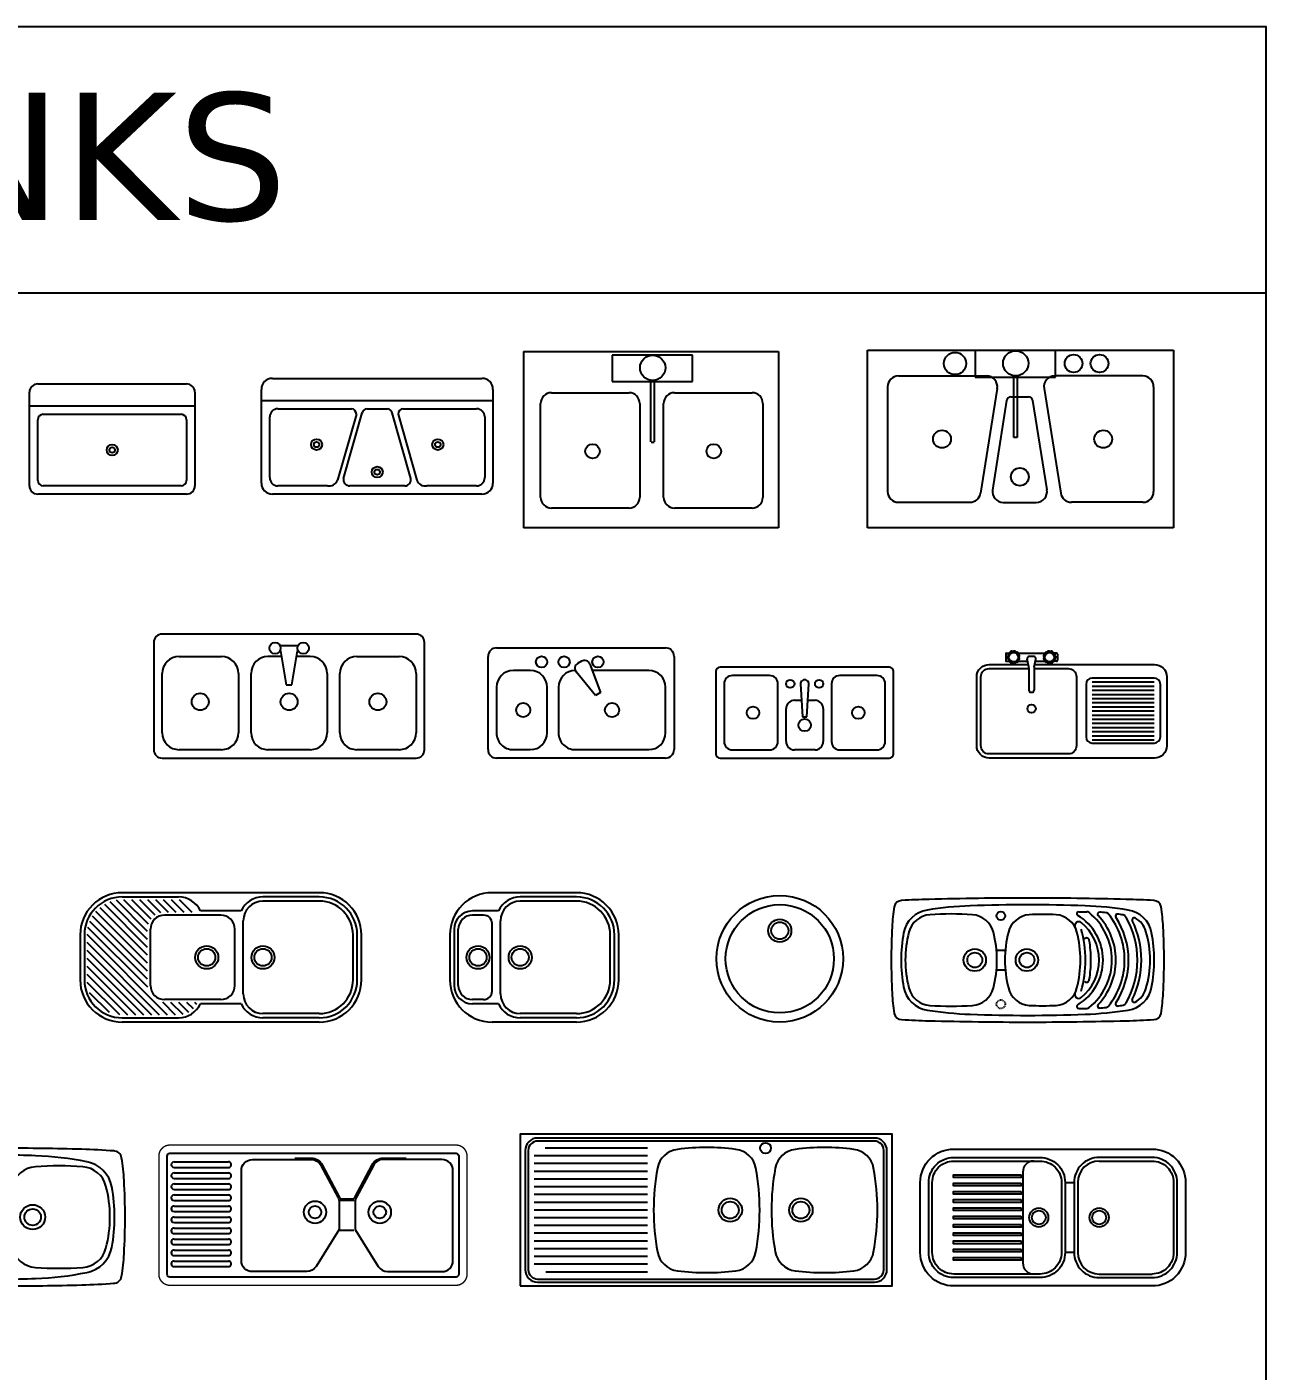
# Model space of a CAD drawing. Header units: inches. Extents: x 5220 to 5724, y 3395 to 3750.
# Drawn here: x 5560.3 to 5723.8, y 3572.8 to 3750.2 of the extents above; entities that cross this region are included whole.
import ezdxf

# ---------------------------------------------------------------- set-up
doc = ezdxf.new("R2010")
doc.units = ezdxf.units.IN
doc.header["$MEASUREMENT"] = 0
doc.linetypes.add('0', pattern=[0])
doc.linetypes.add('RAYITAS', pattern=[0.375, 0.25, -0.125])
doc.layers.add('EX-A-FLOR-FIXT', color=250, linetype='Continuous')
doc.styles.add('ATTR', font='romans.shx', dxfattribs={"width": 0.8, "height": 0.470416})
doc.styles.get("Standard").update_dxf_attribs({"font": 'arial.ttf'})

# ---------------------------------------------------------------- blocks, each defined once
blk = doc.blocks.new("30'' Sink Single PV")
blk.add_line((-15, -3.999996), (15, -3.999996))
for points in [[(-13.5, 0), (13.5, 0)], [(-15, -18.499996), (-15, -1.5)], [(15, -1.5), (15, -18.499996)], [(-13.5, -17.499996), (-13.5, -6.499996)], [(-12.5, -5.499996), (12.5, -5.499996)], [(13.5, -6.499996), (13.5, -17.499996)], [(12.5, -18.499996), (-12.5, -18.499996)], [(13.5, -19.999996), (-13.5, -19.999996)]]:
    blk.add_lwpolyline(points)
for radius in [1, 0.5]:
    blk.add_circle((0, -11.999996), radius)
for centre, radius, start, end in [((-13.5, -1.5), 1.5, 90, 180), ((13.5, -1.5), 1.5, 0, 90), ((-12.5, -6.499996), 1, 90, 180), ((12.5, -6.499996), 1, 0, 90), ((-13.5, -18.499996), 1.5, 180, 270), ((-12.5, -17.499996), 1, 180, 270), ((12.5, -17.499996), 1, 270, 0), ((13.5, -18.499996), 1.5, 270, 0)]:
    blk.add_arc(centre, radius, start, end)
at = {"style": 'ATTR', "width": 0.8, "flags": 9}
blk.add_attdef('ESTCODE', (0, 0), '', height=0.006, dxfattribs=at)
blk = doc.blocks.new("42'' Triple Sink PV")
for p, q in [((-21, -4), (21, -4)), ((-3.778, -6.4727), (-7.2054, -18.4688)), ((-6.1215, -18.1752), (-2.7105, -6.2368)), ((6.1215, -18.1752), (2.7105, -6.2368)), ((3.7779, -6.4727), (7.2054, -18.4688))]:
    blk.add_line(p, q)
for points in [[(-19, 0), (19, 0)], [(-21, -19), (-21, -2)], [(21, -2), (21, -19)], [(-19.5, -18), (-19.5, -7)], [(-18, -5.5), (-4.6785, -5.5)], [(-1.8726, -5.5), (1.8726, -5.5)], [(4.6785, -5.5), (18, -5.5)], [(19.5, -7), (19.5, -18)], [(-9, -19.5), (-18, -19.5)], [(5, -19.5), (-5, -19.5)], [(18, -19.5), (9, -19.5)], [(19, -21), (-19, -21)]]:
    blk.add_lwpolyline(points)
for centre, radius in [((-11, -12), 1), ((-11, -12), 0.5), ((11, -12), 1), ((11, -12), 0.5), ((0, -17), 1), ((0, -17), 0.5)]:
    blk.add_circle(centre, radius)
for centre, radius, start, end in [((-19, -2), 2, 90, 180), ((19, -2), 2, 0, 90), ((-18, -7), 1.5, 90, 180), ((-4.7581, -6.4769), 0.9801, 0.240393, 85.3467), ((-1.7369, -6.4992), 1.0084, 97.7365, 164.9162), ((1.7368, -6.4992), 1.0084, 15.08383, 82.2635), ((4.758, -6.4769), 0.9801, 94.6533, 179.7596), ((18, -7), 1.5, 0, 90), ((-19, -19), 2, 180, 270), ((-18, -18), 1.5, 180, 270), ((-8.7744, -17.8173), 1.6977, 262.3642, 337.4465), ((-4.9475, -18.3174), 1.1837, 173.0847, 267.4578), ((4.9475, -18.3174), 1.1837, 272.5422, 6.915261), ((8.7744, -17.8173), 1.6977, 202.5535, 277.6358), ((18, -18), 1.5, 270, 0), ((19, -19), 2, 270, 0)]:
    blk.add_arc(centre, radius, start, end)
at = {"style": 'ATTR', "width": 0.8, "flags": 9}
blk.add_attdef('ESTCODE', (0, 0), '', height=0.0084, dxfattribs=at)
blk = doc.blocks.new('TARJA2')
for p, q in [((-0.1232, -0.0169), (-0.1232, -0.0469)), ((-0.1182, -0.0119), (-0.1039, -0.0119)), ((-0.1182, -0.0519), (-0.1039, -0.0519)), ((-0.1122, -0.0279), (-0.1134, -0.0278)), ((-0.1122, -0.0358), (-0.1134, -0.0359)), ((-0.11, -0.0204), (-0.1111, -0.0199)), ((-0.11, -0.0433), (-0.1111, -0.0438)), ((-0.1058, -0.0138), (-0.1067, -0.013)), ((-0.1058, -0.0499), (-0.1067, -0.0507)), ((-0.0999, -0.0087), (-0.1005, -0.0077)), ((-0.0999, -0.055), (-0.1005, -0.056)), ((-0.0928, -0.0055), (-0.0931, -0.0043)), ((-0.0928, -0.0582), (-0.0931, -0.0594)), ((-0.085, -0.0044), (-0.085, -0.0031)), ((-0.085, -0.0594), (-0.085, -0.0606)), ((-0.0773, -0.0055), (-0.0769, -0.0043)), ((-0.0773, -0.0582), (-0.0769, -0.0594)), ((-0.0701, -0.0087), (-0.0695, -0.0077)), ((-0.0701, -0.055), (-0.0695, -0.056)), ((-0.0642, -0.0138), (-0.0633, -0.013)), ((-0.0642, -0.0499), (-0.0633, -0.0507)), ((-0.0629, -0.0119), (0.0668, -0.0119)), ((-0.0629, -0.0519), (-0.0165, -0.0519)), ((-0.06, -0.0204), (-0.0589, -0.0199)), ((-0.06, -0.0433), (-0.0589, -0.0438)), ((-0.0578, -0.0279), (-0.0566, -0.0278)), ((-0.0578, -0.0358), (-0.0566, -0.0359)), ((-0.0109, -0.0792), (-0.0187, -0.0409)), ((0.0149, -0.0792), (0.0226, -0.0409)), ((0.0204, -0.0519), (0.0668, -0.0519)), ((0.0617, -0.0279), (0.0605, -0.0278)), ((0.0617, -0.0358), (0.0605, -0.0359)), ((0.0639, -0.0204), (0.0628, -0.0199)), ((0.0639, -0.0433), (0.0628, -0.0438)), ((0.0682, -0.0138), (0.0672, -0.013)), ((0.0682, -0.0499), (0.0672, -0.0507)), ((0.0741, -0.0087), (0.0734, -0.0077)), ((0.0741, -0.055), (0.0734, -0.056)), ((0.0812, -0.0055), (0.0809, -0.0043)), ((0.0812, -0.0582), (0.0809, -0.0594)), ((0.0889, -0.0044), (0.0889, -0.0031)), ((0.0889, -0.0594), (0.0889, -0.0606)), ((0.0967, -0.0055), (0.097, -0.0043)), ((0.0967, -0.0582), (0.097, -0.0594)), ((0.1038, -0.0087), (0.1045, -0.0077)), ((0.1038, -0.055), (0.1045, -0.056)), ((0.1221, -0.0119), (0.1078, -0.0119)), ((0.1221, -0.0519), (0.1078, -0.0519)), ((0.1097, -0.0138), (0.1107, -0.013)), ((0.1097, -0.0499), (0.1107, -0.0507)), ((0.114, -0.0204), (0.1151, -0.0199)), ((0.114, -0.0433), (0.1151, -0.0438)), ((0.1162, -0.0279), (0.1174, -0.0278)), ((0.1162, -0.0358), (0.1174, -0.0359)), ((0.1271, -0.0169), (0.1271, -0.0469)), ((-0.0105, -0.0832), (-0.0105, -0.1919)), ((0.0145, -0.0832), (0.0145, -0.1919)), ((0.2656, -0.1634), (0.2656, -0.4178)), ((0.5952, -0.1334), (0.2956, -0.1334)), ((0.5952, -0.1534), (0.2956, -0.1534)), ((0.5952, -0.1734), (0.2956, -0.1734)), ((0.5952, -0.1934), (0.2956, -0.1934)), ((0.6252, -0.4178), (0.6252, -0.1634)), ((-0.0005, -0.2019), (0.0045, -0.2019)), ((0.5952, -0.2134), (0.2956, -0.2134)), ((0.5952, -0.2334), (0.2956, -0.2334)), ((0.5952, -0.2534), (0.2956, -0.2534)), ((0.5952, -0.2734), (0.2956, -0.2734)), ((0.5952, -0.2934), (0.2956, -0.2934)), ((0.5952, -0.3134), (0.2956, -0.3134)), ((0.5952, -0.3334), (0.2956, -0.3334)), ((0.5952, -0.3534), (0.2956, -0.3534)), ((0.5952, -0.3734), (0.2956, -0.3734)), ((0.5952, -0.3934), (0.2956, -0.3934)), ((0.5952, -0.4134), (0.2956, -0.4134)), ((0.5952, -0.4334), (0.2956, -0.4334)), ((0.2956, -0.4478), (0.5952, -0.4478))]:
    blk.add_line(p, q)
for points in [[(0.0173, -0.0671), (0.5964, -0.0671, -0.414214), (0.6564, -0.1271), (0.6564, -0.4602, -0.414214), (0.5964, -0.5202), (-0.2033, -0.5202, -0.414214), (-0.2633, -0.4602), (-0.2633, -0.1271, -0.414214)], [(-0.2633, -0.1271, -0.414214), (-0.2033, -0.0671), (-0.0134, -0.0671, -0.414214)], [(0.0145, -0.0871), (0.1793, -0.0871, -0.414214), (0.2193, -0.1271), (0.2193, -0.4602, -0.414214), (0.1793, -0.5002), (-0.2033, -0.5002, -0.414214), (-0.2433, -0.4602), (-0.2433, -0.1271, -0.414214)], [(-0.2433, -0.1271, -0.414214), (-0.2033, -0.0871), (-0.0105, -0.0871, -0.414214)]]:
    blk.add_lwpolyline(points, format="xyb")
for centre, radius in [((-0.085, -0.0319), 0.0225), ((0.0889, -0.0319), 0.0225), ((0.002, -0.2812), 0.02)]:
    blk.add_circle(centre, radius)
for centre, radius, start, end in [((-0.1182, -0.0169), 0.005, 90, 180), ((-0.1182, -0.0469), 0.005, 180, 270), ((-0.085, -0.0319), 0.03, 174.31009, 185.68991), ((-0.1136, -0.029), 0.00125, 81.81818, 174.31009), ((-0.1136, -0.0347), 0.00125, 185.68991, 278.18182), ((-0.085, -0.0319), 0.0275, 155.45455, 171.81818), ((-0.085, -0.0319), 0.0275, 188.18182, 204.54545), ((-0.1106, -0.0188), 0.00125, 152.96264, 245.45455), ((-0.1106, -0.0449), 0.00125, 114.54545, 207.03736), ((-0.085, -0.0319), 0.03, 141.58282, 152.96264), ((-0.085, -0.0319), 0.03, 207.03736, 218.41718), ((-0.1075, -0.014), 0.00125, 49.09091, 141.58282), ((-0.1075, -0.0497), 0.00125, 218.41718, 310.90909), ((-0.085, -0.0319), 0.0275, 122.72727, 139.09091), ((-0.085, -0.0319), 0.0275, 220.90909, 237.27273), ((-0.0995, -0.007), 0.00125, 120.23537, 212.72727), ((-0.0995, -0.0567), 0.00125, 147.27273, 239.76463), ((-0.085, -0.0319), 0.03, 108.85554, 120.23537), ((-0.085, -0.0319), 0.03, 239.76463, 251.14446), ((-0.0943, -0.0046), 0.00125, 16.36364, 108.85554), ((-0.0943, -0.0591), 0.00125, 251.14446, 343.63636), ((-0.085, -0.0319), 0.0275, 90, 106.36364), ((-0.085, -0.0319), 0.0275, 253.63636, 270), ((-0.0838, -0.0031), 0.00125, 87.50809, 180), ((-0.0838, -0.0606), 0.00125, 180, 272.49191), ((-0.085, -0.0319), 0.03, 76.12827, 87.50809), ((-0.085, -0.0319), 0.03, 272.49191, 283.87173), ((-0.0781, -0.0039), 0.00125, 343.63636, 76.12827), ((-0.0781, -0.0598), 0.00125, 283.87173, 16.36364), ((-0.085, -0.0319), 0.0275, 57.27273, 73.63636), ((-0.085, -0.0319), 0.0275, 286.36364, 302.72727), ((-0.0684, -0.0084), 0.00125, 54.78082, 147.27273), ((-0.0684, -0.0553), 0.00125, 212.72727, 305.21918), ((-0.085, -0.0319), 0.03, 43.401, 54.78082), ((-0.085, -0.0319), 0.03, 305.21918, 316.599), ((-0.085, -0.0319), 0.0275, 24.54545, 40.90909), ((-0.085, -0.0319), 0.0275, 319.09091, 335.45455), ((-0.0641, -0.0121), 0.00125, 310.90909, 43.401), ((-0.0641, -0.0516), 0.00125, 316.599, 49.09091), ((-0.0584, -0.0211), 0.00125, 22.05355, 114.54545), ((-0.0584, -0.0426), 0.00125, 245.45455, 337.94645), ((-0.085, -0.0319), 0.0275, 351.81818, 8.18182), ((-0.085, -0.0319), 0.03, 10.67372, 22.05355), ((-0.085, -0.0319), 0.03, 337.94645, 349.32628), ((-0.0568, -0.0265), 0.00125, 278.18182, 10.67372), ((-0.0568, -0.0372), 0.00125, 349.32628, 81.81818), ((-0.0089, -0.039), 0.01, 101.1605, 191.45267), ((0.002, -0.094), 0.0661, 78.8395, 101.1605), ((0.0128, -0.039), 0.01, 348.54733, 78.8395), ((0.0607, -0.0265), 0.00125, 169.32628, 261.81818), ((0.0607, -0.0372), 0.00125, 98.18182, 190.67372), ((0.0889, -0.0319), 0.03, 157.94645, 169.32628), ((0.0889, -0.0319), 0.03, 190.67372, 202.05355), ((0.0623, -0.0211), 0.00125, 65.45455, 157.94645), ((0.0623, -0.0426), 0.00125, 202.05355, 294.54545), ((0.0889, -0.0319), 0.0275, 171.81818, 188.18182), ((0.0889, -0.0319), 0.0275, 139.09091, 155.45455), ((0.0889, -0.0319), 0.0275, 204.54545, 220.90909), ((0.0681, -0.0121), 0.00125, 136.599, 229.09091), ((0.0681, -0.0516), 0.00125, 130.90909, 223.401), ((0.0889, -0.0319), 0.03, 125.21918, 136.599), ((0.0889, -0.0319), 0.03, 223.401, 234.78082), ((0.0724, -0.0084), 0.00125, 32.72727, 125.21918), ((0.0724, -0.0553), 0.00125, 234.78082, 327.27273), ((0.0889, -0.0319), 0.0275, 106.36364, 122.72727), ((0.0889, -0.0319), 0.0275, 237.27273, 253.63636), ((0.0821, -0.0039), 0.00125, 103.87173, 196.36364), ((0.0821, -0.0598), 0.00125, 163.63636, 256.12827), ((0.0889, -0.0319), 0.03, 92.49191, 103.87173), ((0.0889, -0.0319), 0.03, 256.12827, 267.50809), ((0.0877, -0.0031), 0.00125, 0, 92.49191), ((0.0877, -0.0606), 0.00125, 267.50809, 360), ((0.0889, -0.0319), 0.0275, 73.63636, 90), ((0.0889, -0.0319), 0.0275, 270, 286.36364), ((0.0982, -0.0046), 0.00125, 71.14446, 163.63636), ((0.0982, -0.0591), 0.00125, 196.36364, 288.85554), ((0.0889, -0.0319), 0.03, 59.76463, 71.14446), ((0.0889, -0.0319), 0.03, 288.85554, 300.23537), ((0.0889, -0.0319), 0.0275, 40.90909, 57.27273), ((0.0889, -0.0319), 0.0275, 302.72727, 319.09091), ((0.1034, -0.007), 0.00125, 327.27273, 59.76463), ((0.1034, -0.0567), 0.00125, 300.23537, 32.72727), ((0.1115, -0.014), 0.00125, 38.41718, 130.90909), ((0.1115, -0.0497), 0.00125, 229.09091, 321.58282), ((0.0889, -0.0319), 0.03, 27.03736, 38.41718), ((0.0889, -0.0319), 0.03, 321.58282, 332.96264), ((0.0889, -0.0319), 0.0275, 8.18182, 24.54545), ((0.0889, -0.0319), 0.0275, 335.45455, 351.81818), ((0.1146, -0.0188), 0.00125, 294.54545, 27.03736), ((0.1146, -0.0449), 0.00125, 332.96264, 65.45455), ((0.1176, -0.029), 0.00125, 5.68991, 98.18182), ((0.1176, -0.0347), 0.00125, 261.81818, 354.31009), ((0.0889, -0.0319), 0.03, 354.31009, 5.68991), ((0.1221, -0.0169), 0.005, 0, 90), ((0.1221, -0.0469), 0.005, 270, 360), ((-0.0305, -0.0832), 0.02, 0, 11.45267), ((-0.0205, -0.0822), 0.01, 0, 11.45267), ((0.0345, -0.0832), 0.02, 168.54733, 180), ((-0.0005, -0.1919), 0.01, 180, 270), ((0.0045, -0.1919), 0.01, 270, 360), ((0.2956, -0.1634), 0.03, 90, 180), ((0.5952, -0.1634), 0.03, 0, 90), ((0.2956, -0.4178), 0.03, 180, 270), ((0.5952, -0.4178), 0.03, 270, 360)]:
    blk.add_arc(centre, radius, start, end)
blk = doc.blocks.new('A$C3AD04490')
for p, q in [((0, 640.7), (0, 0)), ((0, 640.7), (924.9, 640.7)), ((924.9, 640.7), (924.9, 0)), ((614, 627.3), (322.5, 627.3)), ((322.5, 627.3), (322.5, 531.5)), ((614, 531.5), (614, 627.3)), ((462.6, 311.9), (462.6, 537.2)), ((473.8, 536.8), (473.8, 311.9)), ((101.4, 490.5), (383.1, 490.5)), ((322.5, 531.5), (614, 531.5)), ((547.9, 490.5), (829.6, 490.5)), ((62.3, 110.9), (62.3, 451.4)), ((422.3, 451.4), (422.3, 110.9)), ((508.8, 110.9), (508.8, 451.4)), ((868.8, 451.4), (868.8, 110.9)), ((463.4, 310.9), (474.3, 310.9)), ((383.1, 71.7), (101.4, 71.7)), ((829.6, 71.7), (547.9, 71.7)), ((924.9, 0), (0, 0))]:
    blk.add_line(p, q)
for centre, radius in [((469, 581.2), 45.9), ((250.7, 278.1), 26.4), ((690.5, 278.1), 26.4)]:
    blk.add_circle(centre, radius)
for centre, start, end in [((101.4, 451.4), 90, 180), ((383.1, 451.4), 0, 90), ((547.9, 451.4), 90, 180), ((829.6, 451.4), 0, 90), ((101.4, 110.9), 180, 270), ((383.1, 110.9), 270, 0), ((547.9, 110.9), 180, 270), ((829.6, 110.9), 270, 0)]:
    blk.add_arc(centre, 39.1, start, end)
blk = doc.blocks.new('A$C27EB6A15')
for p, q in [((0, 0), (0, 644.7)), ((0, 644.7), (1110.1, 644.7)), ((682.1, 643.4), (390.6, 643.4)), ((390.6, 643.4), (390.6, 547.6)), ((682.1, 547.6), (682.1, 643.4)), ((1110.1, 644.7), (1110.1, 0)), ((111.7, 551.5), (431.6, 551.5)), ((390.6, 547.6), (682.1, 547.6)), ((530.7, 328), (530.7, 553.3)), ((541.9, 552.9), (541.9, 328)), ((998.4, 551.5), (678.5, 551.5)), ((72.5, 512.3), (72.5, 132)), ((470.2, 506.2), (409.5, 125.9)), ((639.9, 506.2), (700.6, 125.9)), ((1037.5, 512.3), (1037.5, 132)), ((504.1, 462.2), (453.4, 137.6)), ((519.5, 475.4), (583.2, 475.4)), ((598.6, 462.2), (650.4, 137.8)), ((541.9, 328), (530.7, 328)), ((111.7, 92.9), (370.9, 92.9)), ((492.1, 92.5), (611.7, 92.5)), ((998.4, 92.9), (739.2, 92.9)), ((1110.1, 0), (0, 0))]:
    blk.add_line(p, q)
for centre, radius in [((317, 596.6), 40.3), ((537.2, 597.3), 45.9), ((747.1, 596.6), 32.3), ((841.3, 596.6), 32.3), ((269.9, 322.4), 32.3), ((854.7, 322.4), 32.3), ((552.2, 185.3), 32.3)]:
    blk.add_circle(centre, radius)
for centre, radius, start, end in [((111.7, 512.3), 39.1, 90, 180), ((431.6, 512.3), 39.1, 350.9343, 90), ((538.2, 591.7), 39.2, 259.3674, 275.2446), ((678.5, 512.3), 39.1, 90, 189.0657), ((998.4, 512.3), 39.1, 0, 90), ((519.5, 459.7), 15.7, 90, 171.1312), ((583.2, 459.7), 15.7, 9.0657, 90), ((111.7, 132), 39.1, 180, 270), ((370.9, 132), 39.1, 270, 350.9343), ((492.1, 131.6), 39.1, 171.1312, 270), ((611.7, 131.6), 39.1, 270, 9.0657), ((739.2, 132), 39.1, 189.0657, 270), ((998.4, 132), 39.1, 270, 0)]:
    blk.add_arc(centre, radius, start, end)
blk = doc.blocks.new('A$C762E1B96')
at = {"linetype": 'ByBlock'}
for p, q in [((951.6, 450.2), (30.7, 450.2)), ((0, 419.5), (0, 30.7)), ((460.4, 409.3), (521.8, 409.3)), ((982.3, 30.7), (982.3, 419.5)), ((92.1, 368.3), (245.6, 368.3)), ((463.8, 368.3), (414.4, 368.3)), ((460.4, 388.8), (480.9, 266)), ((501.4, 266), (521.8, 388.8)), ((567.9, 368.3), (518.4, 368.3)), ((736.7, 368.3), (890.2, 368.3)), ((30.7, 92.1), (30.7, 307)), ((307, 307), (307, 92.1)), ((353, 92.1), (353, 307)), ((629.3, 307), (629.3, 92.1)), ((675.3, 92.1), (675.3, 307)), ((951.6, 307), (951.6, 92.1)), ((480.9, 266), (501.4, 266)), ((245.6, 30.7), (92.1, 30.7)), ((567.9, 30.7), (414.4, 30.7)), ((890.2, 30.7), (736.7, 30.7)), ((30.7, 0), (951.6, 0))]:
    blk.add_line(p, q, dxfattribs=at)
for centre, radius in [((440, 399), 20.5), ((542.3, 399), 20.5), ((168.8, 204.6), 30.7), ((491.1, 204.6), 30.7), ((813.4, 204.6), 30.7)]:
    blk.add_circle(centre, radius, dxfattribs=at)
for centre, radius, start, end in [((30.7, 419.5), 30.7, 90, 180), ((951.6, 419.5), 30.7, 0, 90), ((92.1, 307), 61.4, 90, 180), ((245.6, 307), 61.4, 0, 90), ((414.4, 307), 61.4, 90, 180), ((567.9, 307), 61.4, 0, 90), ((736.7, 307), 61.4, 90, 180), ((890.2, 307), 61.4, 0, 90), ((92.1, 92.1), 61.4, 180, 270), ((245.6, 92.1), 61.4, 270, 0), ((414.4, 92.1), 61.4, 180, 270), ((567.9, 92.1), 61.4, 270, 0), ((736.7, 92.1), 61.4, 180, 270), ((890.2, 92.1), 61.4, 270, 0), ((30.7, 30.7), 30.7, 180, 270), ((951.6, 30.7), 30.7, 270, 0)]:
    blk.add_arc(centre, radius, start, end, dxfattribs=at)
at = {"flags": 9}
for tag in ['YSIZE', 'XSIZE']:
    blk.add_attdef(tag, (491.1, 450.2), '', height=0.5, rotation=270, dxfattribs=at)
blk = doc.blocks.new('A$C42932737')
at = {"ltscale": 1000}
for p, q in [((0, 30.7), (0, 644.3)), ((30.7, 675), (369.3, 675)), ((308, 644.3), (143.2, 644.3)), ((400, 644.3), (400, 30.7)), ((81.8, 583), (81.8, 377.5)), ((369.3, 317), (369.3, 583)), ((58.9, 368.9), (162.5, 407.7)), ((162.5, 407.7), (172.8, 390)), ((172.8, 390), (87.3, 319.7)), ((48.4, 339.5), (56.6, 325.2)), ((143.2, 255.7), (308, 255.7)), ((308, 214.8), (143.2, 214.8)), ((81.8, 153.4), (81.8, 92)), ((369.3, 92), (369.3, 153.4)), ((143.2, 30.7), (308, 30.7)), ((369.3, 0), (30.7, 0))]:
    blk.add_line(p, q, dxfattribs=at)
for centre, radius in [((225.6, 450), 25.6), ((51.1, 398.9), 20.5), ((51.1, 276.1), 20.5), ((51.1, 194.3), 20.5), ((225.6, 127.8), 25.6)]:
    blk.add_circle(centre, radius, dxfattribs=at)
for centre, radius, start, end in [((30.7, 644.3), 30.7, 90, 180), ((143.2, 583), 61.4, 90, 180), ((308, 583), 61.4, 0, 90), ((369.3, 644.3), 30.7, 0, 90), ((66.1, 349.8), 20.5, 110.5377, 210), ((74.3, 335.5), 20.5, 210, 309.4623), ((143.2, 317), 61.4, 180, 270), ((308, 317), 61.4, 270, 0), ((143.2, 153.4), 61.4, 90, 180), ((308, 153.4), 61.4, 0, 90), ((143.2, 92), 61.4, 180, 270), ((308, 92), 61.4, 270, 0), ((30.7, 30.7), 30.7, 180, 270), ((369.3, 30.7), 30.7, 270, 0)]:
    blk.add_arc(centre, radius, start, end, dxfattribs=at)
blk = doc.blocks.new('A$C2F7F0FC6')
for p, q in [((0, 314.6), (0, 15)), ((629.3, 329.6), (15, 329.6)), ((194.8, 299.7), (59.9, 299.7)), ((584.3, 299.7), (449.5, 299.7)), ((644.3, 15), (644.3, 314.6)), ((30, 269.7), (30, 59.9)), ((224.7, 59.9), (224.7, 269.7)), ((307.1, 269.7), (314.6, 149.8)), ((329.6, 149.8), (337.1, 269.7)), ((419.5, 269.7), (419.5, 59.9)), ((614.3, 59.9), (614.3, 269.7)), ((284.7, 209.8), (309.3, 209.8)), ((335.3, 209.8), (359.6, 209.8)), ((254.7, 59.9), (254.7, 179.8)), ((314.6, 149.8), (329.6, 149.8)), ((389.5, 179.8), (389.5, 59.9)), ((59.9, 30), (194.8, 30)), ((359.6, 30), (284.7, 30)), ((449.5, 30), (584.3, 30)), ((15, 0), (629.3, 0))]:
    blk.add_line(p, q)
for centre, radius in [((269.7, 269.7), 15), ((374.6, 269.7), 15), ((134.8, 164.8), 22.5), ((516.9, 164.8), 22.5), ((322.1, 119.9), 22.5)]:
    blk.add_circle(centre, radius)
for centre, radius, start, end in [((15, 314.6), 15, 90, 180), ((59.9, 269.7), 30, 90, 180), ((194.8, 269.7), 30, 0, 90), ((449.5, 269.7), 30, 90, 180), ((584.3, 269.7), 30, 0, 90), ((629.3, 314.6), 15, 0, 90), ((322.1, 269.7), 15, 350.4727, 189.5273), ((284.7, 179.8), 30, 90, 180), ((359.6, 179.8), 30, 0, 90), ((59.9, 59.9), 30, 180, 270), ((194.8, 59.9), 30, 270, 0), ((284.7, 59.9), 30, 180, 270), ((359.6, 59.9), 30, 270, 0), ((449.5, 59.9), 30, 180, 270), ((584.3, 59.9), 30, 270, 0), ((15, 15), 15, 180, 270), ((629.3, 15), 15, 270, 0)]:
    blk.add_arc(centre, radius, start, end)
blk = doc.blocks.new('A$C5A1053A7')
at = {"linetype": '0'}
for p, q in [((244.9, 328.8), (131.6, 442.1)), ((867.5, 469.5), (153.1, 469.5)), ((153.1, 454.2), (357.3, 454.2)), ((247.7, 355), (158.7, 444)), ((257.5, 374), (187.6, 444)), ((272.5, 387.9), (216.4, 444)), ((292.7, 396.5), (245.3, 444)), ((320.1, 398), (274.2, 444)), ((349, 398), (303, 444)), ((377.8, 398), (331.9, 444)), ((406.7, 398), (360.8, 443.9)), ((867.5, 454.2), (663.3, 454.2)), ((244.9, 213.4), (57.5, 400.8)), ((244.9, 242.2), (72.2, 415)), ((244.9, 271.1), (89.2, 426.8)), ((244.9, 300), (108.9, 436.1)), ((584.3, 403.1), (436.3, 403.1)), ((867.5, 438.9), (663.4, 438.9)), ((245.3, 126.5), (28.4, 343.3)), ((244.9, 155.6), (35.3, 365.3)), ((244.9, 184.5), (45.1, 384.3)), ((510.3, 387.8), (306.2, 387.8)), ((591.9, 102.1), (591.9, 367.4)), ((0, 316.4), (0, 153.1)), ((15.3, 316.4), (15.3, 153.1)), ((317.3, 25.5), (25.5, 317.3)), ((255.2, 132.7), (255.2, 336.8)), ((561.3, 132.7), (561.3, 336.8)), ((990, 153.1), (990, 316.4)), ((1005.3, 153.1), (1005.3, 316.4)), ((1020.6, 153.1), (1020.6, 316.4)), ((288.5, 25.5), (25.5, 288.5)), ((259.6, 25.5), (25.5, 259.6)), ((230.7, 25.5), (25.5, 230.7)), ((201.9, 25.5), (25.5, 201.9)), ((173, 25.5), (25.5, 173)), ((143.8, 25.9), (25.9, 143.8)), ((106.4, 34.4), (34.4, 106.4)), ((346.2, 25.5), (300, 71.8)), ((510.3, 81.6), (306.2, 81.6)), ((373.3, 27.2), (329.1, 71.4)), ((394.3, 35.1), (358, 71.4)), ((410.9, 47.5), (386.9, 71.4)), ((423.5, 63.7), (415.7, 71.4)), ((584.3, 66.3), (436.3, 66.3)), ((153.1, 15.3), (357.2, 15.3)), ((867.5, 30.6), (663.4, 30.6)), ((867.5, 15.3), (663.4, 15.3)), ((867.5, 0), (153.1, 0))]:
    blk.add_line(p, q, dxfattribs=at)
for centre, radius in [((459.3, 234.7), 41.8), ((459.3, 234.7), 31.1), ((663.4, 234.7), 41.8), ((663.4, 234.7), 31.1)]:
    blk.add_circle(centre, radius, dxfattribs=at)
for centre, radius, start, end in [((153.1, 316.4), 153.1, 90, 180), ((153.1, 316.4), 137.8, 90, 180), ((357.2, 367.4), 86.8, 24.3156, 89.9351), ((663.4, 367.4), 86.8, 90.0649, 155.684), ((867.5, 316.4), 153.1, 0, 90), ((867.5, 316.4), 137.8, 0, 90), ((663.4, 367.4), 71.4, 90, 180), ((867.5, 316.4), 122.5, 0, 90), ((306.2, 336.8), 51, 90, 180), ((510.3, 336.8), 51, 0, 90), ((153.1, 153.1), 153.1, 180, 270), ((153.1, 153.1), 137.8, 180, 270), ((867.5, 153.1), 137.8, 270, 0), ((867.5, 153.1), 122.5, 270, 0), ((867.5, 153.1), 153.1, 270, 0), ((306.2, 132.7), 51, 180, 270), ((510.3, 132.7), 51, 270, 0), ((663.4, 102.1), 71.4, 180, 270), ((357.2, 102.1), 86.8, 270.022, 335.684), ((663.4, 102.1), 86.8, 204.316, 269.978)]:
    blk.add_arc(centre, radius, start, end, dxfattribs=at)
blk = doc.blocks.new('A$C29210457')
at = {"linetype": '0'}
for p, q in [((0.63, 0.644), (0.21, 0.644)), ((0.63, 0.623), (0.3499, 0.623)), ((0.2416, 0.553), (0.1119, 0.553)), ((0.63, 0.602), (0.35, 0.602)), ((0.168, 0.532), (0.112, 0.532)), ((0.14, 0.532), (0.14, 0.532)), ((0.21, 0.154), (0.21, 0.49)), ((0.252, 0.14), (0.252, 0.504)), ((0, 0.434), (0, 0.21)), ((0.021, 0.462), (0.021, 0.182)), ((0.042, 0.182), (0.042, 0.462)), ((0.798, 0.21), (0.798, 0.434)), ((0.819, 0.21), (0.819, 0.434)), ((0.84, 0.21), (0.84, 0.434)), ((0.2416, 0.091), (0.1119, 0.091)), ((0.168, 0.112), (0.112, 0.112)), ((0.14, 0.112), (0.14, 0.112)), ((0.63, 0), (0.21, 0)), ((0.63, 0.042), (0.35, 0.042)), ((0.63, 0.021), (0.35, 0.021))]:
    blk.add_line(p, q, dxfattribs=at)
for centre, radius in [((0.14, 0.322), 0.0574), ((0.14, 0.322), 0.0427), ((0.35, 0.322), 0.0574), ((0.35, 0.322), 0.0427)]:
    blk.add_circle(centre, radius, dxfattribs=at)
for centre, radius, start, end in [((0.21, 0.434), 0.21, 90, 180), ((0.35, 0.504), 0.119, 90.0649, 155.684), ((0.63, 0.434), 0.21, 0, 90), ((0.63, 0.434), 0.189, 0, 90), ((0.112, 0.462), 0.091, 90.0958, 180), ((0.35, 0.504), 0.098, 90, 180), ((0.63, 0.434), 0.168, 0, 90), ((0.112, 0.462), 0.07, 90, 180), ((0.168, 0.49), 0.042, 0.00002, 90), ((0.21, 0.21), 0.21, 180, 270), ((0.63, 0.21), 0.21, 270, 0.00001), ((0.63, 0.21), 0.168, 270, 0.00001), ((0.63, 0.21), 0.189, 270, 0.00001), ((0.112, 0.182), 0.091, 180, 270), ((0.112, 0.182), 0.07, 180, 270), ((0.168, 0.154), 0.042, 270, 0.00003), ((0.35, 0.14), 0.098, 180, 270), ((0.35, 0.14), 0.119, 204.316, 269.978)]:
    blk.add_arc(centre, radius, start, end, dxfattribs=at)
blk = doc.blocks.new('A$C292E2DA8')
at = {"xscale": 729, "yscale": 729, "zscale": 729}
blk.add_blockref('A$C29210457', (0, 0), dxfattribs=at)
blk = doc.blocks.new('A$C1CFF469F')
at = {"linetype": '0'}
for centre, radius in [((0.315, 0.315), 0.315), ((0.315, 0.315), 0.2695), ((0.315, 0.455), 0.0574), ((0.315, 0.455), 0.0427)]:
    blk.add_circle(centre, radius, dxfattribs=at)
blk = doc.blocks.new('A$C6F9D033D')
at = {"xscale": 729, "yscale": 729, "zscale": 729}
blk.add_blockref('A$C1CFF469F', (0, 0), dxfattribs=at)
blk = doc.blocks.new('A$C0AF6382F')
for p, q in [((756, 445), (788, 445)), ((426, 290), (458, 290)), ((426, 210), (458, 210)), ((756, 55), (788, 55))]:
    blk.add_line(p, q)
for centre, radius in [((442, 428), 17.5), ((337, 250), 45), ((337, 250), 30), ((547, 250), 45), ((547, 250), 30)]:
    blk.add_circle(centre, radius)
at = {"linetype": 'RAYITAS'}
blk.add_circle((442, 72), 17.5, dxfattribs=at)
for centre, radius, start, end in [((42, 460), 30, 90, 170.679), ((245.4, -3004), 3500, 91.5179, 93.331), ((550, -14500), 15000, 90, 91.51794), ((550, -14500), 15000, 88.48206, 90), ((854.6, -3004), 3500, 86.669, 88.4821), ((1058, 460), 30, 9.321, 90), ((752.5, 343.4), 750, 170.679, 176.9411), ((162.2, 339), 114, 98.8901, 169.4341), ((376.4, -1030.3), 1500, 92.2107, 98.8901), ((241.4, -764.2), 1200, 85.8923, 94.1077), ((550, -5527), 6000, 90, 92.21075), ((550, -5527), 6000, 87.78925, 90), ((610.5, -766), 1200, 87.4256, 92.5744), ((756, 437), 8, 90, 239.0703), ((723.6, -1030.3), 1500, 81.1099, 87.7893), ((788, 430), 15, 51.3441, 90), ((644, 250), 245.5, 0, 51.3441), ((839.7, 435.3), 8, 85.0157, 223.4462), ((710, -1051), 1500, 84.0334, 85.0157), ((864.4, 425.9), 15, 38.5982, 84.0334), ((644, 250), 297, 0, 38.5982), ((911.6, 427.3), 8, 82.2357, 213.5256), ((710, -1051), 1500, 81.3818, 82.2357), ((937.8, 339), 114, 10.5659, 81.1099), ((347.5, 343.4), 750, 3.0589, 9.321), ((2500, 250), 2500, 176.9411, 180), ((162.2, 339), 94, 94.1077, 165.4856), ((320.7, 339), 94, 14.5144, 85.8923), ((563.3, 339), 94, 94.1077, 165.4856), ((657.7, 339), 94, 14.5144, 85.8923), ((756, 388.4), 16, 51.0244, 206.6735), ((644, 250), 210, 0, 59.0703), ((644, 250), 194, 0, 51.0244), ((644, 250), 261.5, 0, 43.4468), ((644, 250), 313, 0, 33.5261), ((932.6, 417.2), 15, 30.0902, 81.3818), ((644, 250), 348.5, 0, 30.0902), ((979.1, 412.8), 8, 61.4065, 205.9079), ((644, 250), 364.5, 0, 25.9079), ((938.9, 339), 92, 16.7829, 61.4065), ((-1400, 250), 2500, 0, 3.0589), ((640, 250), 600, 169.4454, 190.5546), ((506, 250), 449.1, 165.4856, 180), ((-23.1, 250), 449.1, 0, 14.5144), ((907.1, 250), 449.1, 165.4856, 180), ((313.9, 250), 449.1, 0, 14.5144), ((313.9, 250), 469.1, 0, 15.4675), ((787.6, 328), 11, 189.1976, 189.3498), ((787.6, 328), 11, 9.3498, 137.6835), ((313.9, 250), 491.1, 0, 9.3498), ((644, 250), 400, 0, 16.7987), ((460, 250), 600, 349.4454, 10.5546), ((2500, 250), 2500, 180, 183.0589), ((506, 250), 449.1, 180, 194.5144), ((-23.1, 250), 449.1, 345.4856, 0), ((907.1, 250), 449.1, 180, 194.5144), ((313.9, 250), 449.1, 345.4856, 0), ((644, 250), 210, 300.9297, 0), ((313.9, 250), 469.1, 344.5325, 0), ((644, 250), 194, 308.9756, 0), ((644, 250), 245.5, 308.6559, 0), ((313.9, 250), 491.1, 350.6502, 0), ((644, 250), 261.5, 316.5532, 0), ((644, 250), 297, 321.4018, 0), ((644, 250), 313, 326.4739, 0), ((644, 250), 348.5, 329.9098, 0), ((644, 250), 364.5, 334.0921, 0), ((644, 250), 400, 343.2013, 0), ((-1400, 250), 2500, 356.9411, 0), ((787.6, 172), 11, 170.6502, 170.8024), ((787.6, 172), 11, 222.3165, 350.6502), ((752.5, 156.6), 750, 183.0589, 189.321), ((162.2, 161), 114, 190.5659, 261.1099), ((162.2, 161), 94, 194.5144, 265.8923), ((320.7, 161), 94, 274.1077, 345.4856), ((563.3, 161), 94, 194.5144, 265.8923), ((657.7, 161), 94, 274.1077, 345.4856), ((756, 111.6), 16, 153.3265, 308.9756), ((937.8, 161), 114, 278.8901, 349.4341), ((938.9, 161), 92, 298.5935, 343.2171), ((347.5, 156.6), 750, 350.679, 356.9411), ((241.4, 1264.2), 1200, 265.8923, 274.1077), ((610.5, 1266), 1200, 267.4256, 272.5744), ((756, 63), 8, 120.9297, 270), ((788, 70), 15, 270, 308.6559), ((839.7, 64.7), 8, 136.5538, 274.9843), ((710, 1551), 1500, 274.9843, 275.9666), ((864.4, 74.1), 15, 275.9666, 321.4018), ((911.6, 72.7), 8, 146.4744, 277.7643), ((710, 1551), 1500, 277.7643, 278.6182), ((932.6, 82.8), 15, 278.6182, 329.9098), ((979.1, 87.2), 8, 154.0921, 298.5935), ((42, 40), 30, 189.321, 270), ((245.4, 3504), 3500, 266.669, 268.4821), ((376.4, 1530.3), 1500, 261.1099, 267.7893), ((550, 15000), 15000, 268.48206, 270), ((550, 6027), 6000, 267.78925, 270), ((550, 6027), 6000, 270, 272.21075), ((550, 15000), 15000, 270, 271.51794), ((723.6, 1530.3), 1500, 272.2107, 278.8901), ((854.6, 3504), 3500, 271.5179, 273.331), ((1058, 40), 30, 270, 350.679)]:
    blk.add_arc(centre, radius, start, end)
blk = doc.blocks.new('A$C3DEA1E9F')
at = {"xscale": 0.9, "yscale": 0.9, "zscale": 0.9}
blk.add_blockref('A$C0AF6382F', (0, 0), dxfattribs=at)
blk = doc.blocks.new('A$C5B623280')
for p, q in [((424, 290), (456, 290)), ((424, 210), (456, 210))]:
    blk.add_line(p, q)
for centre, radius in [((440, 428), 17.5), ((335, 250), 45), ((545, 250), 45), ((335, 250), 30), ((545, 250), 30)]:
    blk.add_circle(centre, radius)
at = {"linetype": 'RAYITAS'}
blk.add_circle((440, 72), 17.5, dxfattribs=at)
for centre, radius, start, end in [((42, 460), 30, 94.3137, 170.679), ((227.8, -2003), 2500, 91.6214, 94.3137), ((440, -9500), 10000, 90, 91.62141), ((440, -9500), 10000, 88.37859, 90), ((652.2, -2003), 2500, 85.6863, 88.3786), ((838, 460), 30, 9.321, 90), ((752.5, 343.4), 750, 170.679, 176.9411), ((160.2, 339), 114, 98.8901, 169.4341), ((371.2, -726.3), 1200, 92.1918, 101.2001), ((440, -2525), 3000, 90, 92.1918), ((440, -2525), 3000, 87.8082, 90), ((508.8, -726.3), 1200, 78.7999, 87.8082), ((719.8, 339), 114, 10.5659, 78.7999), ((127.5, 343.4), 750, 3.0589, 9.321), ((160.2, 339), 94, 94.1077, 165.4856), ((239.4, -764.2), 1200, 85.8923, 94.1077), ((318.7, 339), 94, 14.5144, 85.8923), ((561.3, 339), 94, 94.1077, 165.4856), ((640.6, -764.2), 1200, 85.8923, 94.1077), ((719.8, 339), 94, 14.5144, 85.8923), ((2500, 250), 2500, 176.9411, 180), ((638, 250), 600, 169.4454, 190.5546), ((504, 250), 449.1, 165.4856, 180), ((-25.1, 250), 449.1, 0, 14.5144), ((905.1, 250), 449.1, 165.4856, 180), ((376, 250), 449.1, 0, 14.5144), ((242, 250), 600, 349.4454, 10.5546), ((-1620, 250), 2500, 0, 3.0589), ((2500, 250), 2500, 180, 183.0589), ((504, 250), 449.1, 180, 194.5144), ((-25.1, 250), 449.1, 345.4856, 0), ((905.1, 250), 449.1, 180, 194.5144), ((376, 250), 449.1, 345.4856, 0), ((-1620, 250), 2500, 356.9411, 0), ((752.5, 156.6), 750, 183.0589, 189.321), ((160.2, 161), 114, 190.5659, 258.7999), ((160.2, 161), 94, 194.5144, 265.8923), ((318.7, 161), 94, 274.1077, 345.4856), ((561.3, 161), 94, 194.5144, 265.8923), ((719.8, 161), 94, 274.1077, 345.4856), ((719.8, 161), 114, 281.2001, 349.4341), ((127.5, 156.6), 750, 350.679, 356.9411), ((371.2, 1226.3), 1200, 258.7999, 267.8082), ((239.4, 1264.2), 1200, 265.8923, 274.1077), ((640.6, 1264.2), 1200, 265.8923, 274.1077), ((508.8, 1226.3), 1200, 272.1918, 281.2001), ((42, 40), 30, 189.321, 270), ((227.8, 2503), 2500, 265.6863, 268.3786), ((440, 10000), 10000, 268.37859, 270), ((440, 3025), 3000, 267.8082, 270), ((440, 3025), 3000, 270, 272.1918), ((440, 10000), 10000, 270, 271.62141), ((652.2, 2503), 2500, 271.6214, 274.3137), ((838, 40), 30, 270, 350.679)]:
    blk.add_arc(centre, radius, start, end)
blk = doc.blocks.new('A$C44FE756A')
for p, q in [((57.4, 450.3), (254.8, 450.3)), ((57.4, 430.3), (254.8, 430.3)), ((57.4, 410.3), (254.8, 410.3)), ((57.4, 390.3), (254.8, 390.3)), ((57.4, 370.3), (254.8, 370.3)), ((57.4, 350.3), (254.8, 350.3)), ((57.4, 330.3), (254.8, 330.3)), ((57.4, 310.3), (254.8, 310.3)), ((659.7, 311.5), (711.5, 311.5)), ((57.4, 290.3), (254.8, 290.3)), ((57.4, 270.3), (254.8, 270.3)), ((57.4, 250.3), (254.8, 250.3)), ((57.4, 230.3), (254.8, 230.3)), ((57.4, 210.3), (254.8, 210.3)), ((658.1, 202.9), (709.9, 202.9)), ((57.4, 190.3), (254.8, 190.3)), ((57.4, 170.3), (254.8, 170.3)), ((57.4, 150.3), (254.8, 150.3)), ((57.4, 130.3), (254.8, 130.3)), ((57.4, 110.3), (254.8, 110.3)), ((57.4, 90.3), (254.8, 90.3)), ((57.4, 70.3), (254.8, 70.3))]:
    blk.add_line(p, q)
at = {"const_width": 5}
blk.add_lwpolyline([(296.3, 511.5), (42.5, 511.5, 0.414214), (2.5, 471.5), (2.5, 42.5, 0.414214), (42.5, 2.5), (296.3, 2.5), (1080.4, 2.5, 0.414214), (1120.4, 42.5), (1120.4, 471.5, 0.414214), (1080.4, 511.5)], format="xyb", close=True, dxfattribs=at)
for points in [[(296.3, 32.5), (42.5, 32.5, -0.414214), (32.5, 42.5), (32.5, 471.5, -0.414214), (42.5, 481.5), (296.3, 481.5), (1080.4, 481.5, -0.414214), (1090.4, 471.5), (1090.4, 42.5, -0.414214), (1080.4, 32.5), (296.2, 32.5)], [(496.2, 464), (554.7, 464, -0.277085), (594.4, 440.1), (658.1, 320.7, 0.277085), (665.1, 316.5), (706.1, 316.5, 0.277085), (713.2, 320.7), (776.8, 440.1, -0.277085), (816.5, 464), (899.4, 464)]]:
    blk.add_lwpolyline(points, format="xyb")
for points in [[(651.8, 321.9, -0.123011), (656.5, 303.1), (656.5, 204.5), (572.7, 70.9, -0.258191), (538.8, 52.2), (341.8, 52.2, -0.414214), (301.8, 92.2), (301.8, 419, -0.414214), (341.8, 459), (554.7, 459, -0.277085), (590, 437.8)], [(816.5, 459, 0.277085), (781.2, 437.8), (719.5, 321.9, 0.123011), (714.8, 303.1), (714.8, 204.5), (798.5, 70.9, 0.258191), (832.4, 52.2), (1029.4, 52.2, 0.414214), (1069.4, 92.2), (1069.4, 419, 0.414214), (1029.4, 459)]]:
    blk.add_lwpolyline(points, format="xyb", close=True)
for centre, radius in [((569, 267.7), 40.5), ((803.8, 267.7), 40.5), ((569, 267.7), 22.7), ((803.8, 267.7), 22.7)]:
    blk.add_circle(centre, radius)
for centre, start, end in [((57.4, 440.3), 90, 270), ((254.8, 440.3), 268.8602, 91.1398), ((57.4, 400.3), 90, 270), ((254.8, 400.3), 268.8602, 91.1398), ((57.4, 360.3), 90, 270), ((254.8, 360.3), 268.8602, 91.1398), ((57.4, 320.3), 90, 270), ((254.8, 320.3), 268.8602, 91.1398), ((57.4, 280.3), 90, 270), ((57.4, 240.3), 90, 270), ((254.8, 280.3), 268.8602, 91.1398), ((254.8, 240.3), 268.8602, 91.1398), ((57.4, 200.3), 90, 270), ((254.8, 200.3), 268.8602, 91.1398), ((57.4, 160.3), 90, 270), ((254.8, 160.3), 268.8602, 91.1398), ((57.4, 120.3), 90, 270), ((254.8, 120.3), 268.8602, 91.1398), ((57.4, 80.3), 90, 270), ((254.8, 80.3), 268.8602, 91.1398)]:
    blk.add_arc(centre, 10, start, end)
blk = doc.blocks.new('A$C04B7649A')
for p, q in [((462.1, 500.4), (90.9, 500.4)), ((462.1, 472.3), (50.6, 472.3)), ((462.1, 444.1), (50.6, 444.1)), ((462.1, 416), (50.6, 416)), ((462.1, 387.9), (50.6, 387.9)), ((462.1, 359.8), (50.6, 359.8)), ((462.1, 331.7), (50.6, 331.7)), ((462.1, 303.6), (50.6, 303.6)), ((1319.5, 275.5), (1319.5, 308.5)), ((462.1, 275.5), (50.6, 275.5)), ((462.1, 247.4), (50.6, 247.4)), ((462.1, 219.3), (50.6, 219.3)), ((462.1, 191.2), (50.6, 191.2)), ((462.1, 163), (50.6, 163)), ((462.1, 134.9), (50.6, 134.9)), ((462.1, 106.8), (50.6, 106.8)), ((462.1, 78.7), (50.6, 78.7)), ((462.1, 50.6), (93.2, 50.6))]:
    blk.add_line(p, q)
blk.add_lwpolyline([(0, 0), (1349.3, 0), (1349.3, 551), (0, 551)], close=True)
for points in [[(18.6, 491.9), (18.6, 59, 0.414214), (63.5, 14.1), (1285.8, 14.1, 0.414214), (1330.8, 59), (1330.8, 491.9, 0.414214), (1285.8, 536.9), (63.5, 536.9, 0.414214)], [(29.8, 491.9), (29.8, 59, 0.414214), (63.5, 25.3), (1285.8, 25.3, 0.414214), (1319.5, 59), (1319.5, 491.9, 0.414214), (1285.8, 525.7), (63.5, 525.7, 0.414214)], [(570.8, 495.9, 0.326796), (498.4, 427.4, 0.090842), (498.4, 123.5, 0.326796), (570.8, 55.1, 0.063178), (783, 55.1, 0.326796), (855.4, 123.5, 0.090842), (855.4, 427.4, 0.326796), (783, 495.9, 0.063178)], [(998, 495.9, 0.326796), (925.7, 427.4, 0.090842), (925.7, 123.5, 0.326796), (998, 55.1, 0.063178), (1210.3, 55.1, 0.326796), (1282.7, 123.5, 0.090842), (1282.7, 427.4, 0.326796), (1210.3, 495.9, 0.063178)]]:
    blk.add_lwpolyline(points, format="xyb", close=True)
for centre, radius in [((890.5, 500.4), 19.7), ((762.4, 275.5), 42.7), ((762.4, 275.5), 30.9), ((1018.7, 275.5), 42.7), ((1018.7, 275.5), 30.9)]:
    blk.add_circle(centre, radius)
blk = doc.blocks.new('A$C0A370B80')
for p, q in [((371.7, 413.5), (371.7, 83.5)), ((525.3, 375.5), (525.3, 121.5)), ((570.9, 375.5), (570.9, 121.5))]:
    blk.add_line(p, q)
for points in [[(962.4, 375.5), (962.4, 121.5, -0.414214), (840.9, 0), (121.5, 0, -0.414214), (0, 121.5), (0, 375.5, -0.414214), (121.5, 497), (840.9, 497, -0.414214)], [(434.3, 43.5), (411.7, 43.5), (313.5, 43.5), (121.5, 43.5, -0.414214), (43.5, 121.5), (43.5, 375.5, -0.414214), (121.5, 453.5), (313.5, 453.5), (411.7, 453.5), (434.3, 453.5, -0.414214), (512.3, 375.5), (512.3, 121.5, -0.414214)]]:
    blk.add_lwpolyline(points, format="xyb", close=True)
for points in [[(557.9, 121.5), (525.3, 121.5, -0.414214), (434.3, 30.5), (313.5, 30.5), (121.5, 30.5, -0.414214), (30.5, 121.5), (30.5, 375.5, -0.414214), (121.5, 466.5), (313.5, 466.5), (434.3, 466.5, -0.414214), (525.3, 375.5), (557.9, 375.5), (557.9, 121.5, 0.414214), (648.9, 30.5), (840.9, 30.5, 0.414214), (931.9, 121.5), (931.9, 375.5, 0.414214), (840.9, 466.5), (648.9, 466.5, 0.414214), (557.9, 375.5)], [(648.9, 453.5), (840.9, 453.5, -0.414214), (918.9, 375.5), (918.9, 121.5, -0.414214), (840.9, 43.5)]]:
    blk.add_lwpolyline(points, format="xyb")
for points in [[(365.9, 403.5), (365.9, 393.5), (120.4, 393.5), (120.4, 403.5)], [(365.9, 373.5), (365.9, 363.5), (120.4, 363.5), (120.4, 373.5)], [(365.9, 343.5), (365.9, 333.5), (120.4, 333.5), (120.4, 343.5)], [(365.9, 313.5), (365.9, 303.5), (120.4, 303.5), (120.4, 313.5)], [(365.9, 283.5), (365.9, 273.5), (120.4, 273.5), (120.4, 283.5)], [(365.9, 253.5), (365.9, 243.5), (120.4, 243.5), (120.4, 253.5)], [(365.9, 223.5), (365.9, 213.5), (120.4, 213.5), (120.4, 223.5)], [(365.9, 193.5), (365.9, 183.5), (120.4, 183.5), (120.4, 193.5)], [(365.9, 163.5), (365.9, 153.5), (120.4, 153.5), (120.4, 163.5)], [(365.9, 133.5), (365.9, 123.5), (120.4, 123.5), (120.4, 133.5)], [(365.9, 103.5), (365.9, 93.5), (120.4, 93.5), (120.4, 103.5)]]:
    blk.add_lwpolyline(points, close=True)
blk.add_lwpolyline([(648.9, 43.5), (840.9, 43.5)])
for centre, radius in [((429.8, 248.5), 34.6), ((429.8, 248.5), 25), ((648.9, 248.5), 34.6), ((648.9, 248.5), 25)]:
    blk.add_circle(centre, radius)
for centre, radius, start, end in [((411.7, 413.5), 40, 90, 180), ((648.9, 375.5), 78, 90, 180), ((648.9, 121.5), 78, 180, 270), ((411.7, 83.5), 40, 180, 270)]:
    blk.add_arc(centre, radius, start, end)

msp = doc.modelspace()

# ---------------------------------------------------------------- linework, layer by layer
at = {"linetype": 'Continuous'}
for points in [[(5723.78, 3750.19), (5219.55, 3750.19), (5219.55, 3395.4), (5723.78, 3395.4), (5723.78, 3750.19), (5219.55, 3750.19)], [(5219.55, 3715.08), (5723.78, 3715.08)]]:
    msp.add_lwpolyline(points, dxfattribs=at)

# ---------------------------------------------------------------- block references
at = {"layer": 'EX-A-FLOR-FIXT'}
for name, p, xscale, yscale, zscale in [('A$C27EB6A15', (5671.21, 3684.07), 0.03636363636363636, 0.03636363636363636, 0.03636363636363636), ('A$C3AD04490', (5625.8, 3684.07), 0.03636363636363636, 0.03636363636363636, 0.03636363636363636), ("30'' Sink Single PV", (5571.55, 3703.07), 0.7272727272727273, 0.7272727272727273, 0.7272727272727273), ("42'' Triple Sink PV", (5606.51, 3703.8), 0.7272727272727273, 0.7272727272727273, 0.7272727272727273), ('A$C762E1B96', (5577.03, 3653.69), 0.03636363636363636, 0.03636363636363636, 0.03636363636363636), ('TARJA2', (5692.78, 3667.88), 27.27272727272727, 27.27272727272727, 27.27272727272727), ('A$C2F7F0FC6', (5651.19, 3653.69), 0.03636363636363636, 0.03636363636363636, 0.03636363636363636), ('A$C5A1053A7', (5567.32, 3618.86), 0.03636363636363636, 0.03636363636363636, 0.03636363636363636), ('A$C292E2DA8', (5616.1, 3618.86), 0.03636363636363636, 0.03636363636363636, 0.03636363636363636), ('A$C6F9D033D', (5651.27, 3618.86), 0.03636363636363636, 0.03636363636363636, 0.03636363636363636), ('A$C3DEA1E9F', (5674.32, 3618.86), 0.03636363636363636, 0.03636363636363636, 0.03636363636363636), ('A$C04B7649A', (5625.36, 3584.03), 0.03636363636363636, 0.03636363636363636, 0.03636363636363636), ('A$C5B623280', (5541.25, 3584.03), 0.03636363636363636, 0.03636363636363636, 0.03636363636363636), ('A$C44FE756A', (5577.62, 3584.03), 0.03636363636363636, 0.03636363636363636, 0.03636363636363636), ('A$C0A370B80', (5678.16, 3584.03), 0.03636363636363636, 0.03636363636363636, 0.03636363636363636)]:
    msp.add_blockref(name, p, dxfattribs=dict(at, xscale=xscale, yscale=yscale, zscale=zscale))
at = {"layer": 'EX-A-FLOR-FIXT', "xscale": 0.03636363636363636, "yscale": 0.03636363636363636, "zscale": 0.03636363636363636, "rotation": 270}
msp.add_blockref('A$C42932737', (5621.13, 3668.24), dxfattribs=at)

# ---------------------------------------------------------------- texts
at = {"insert": (5302.72, 3741.49), "char_height": 16.8, "attachment_point": 1}
msp.add_mtext_dynamic_manual_height_columns('{\\fVerdana|b0|i0|c0|p34;EXISTING KITCHEN SINKS}', width=370.2987, gutter_width=1.09, heights=[0], dxfattribs=at)

doc.saveas('drawing.dxf')
